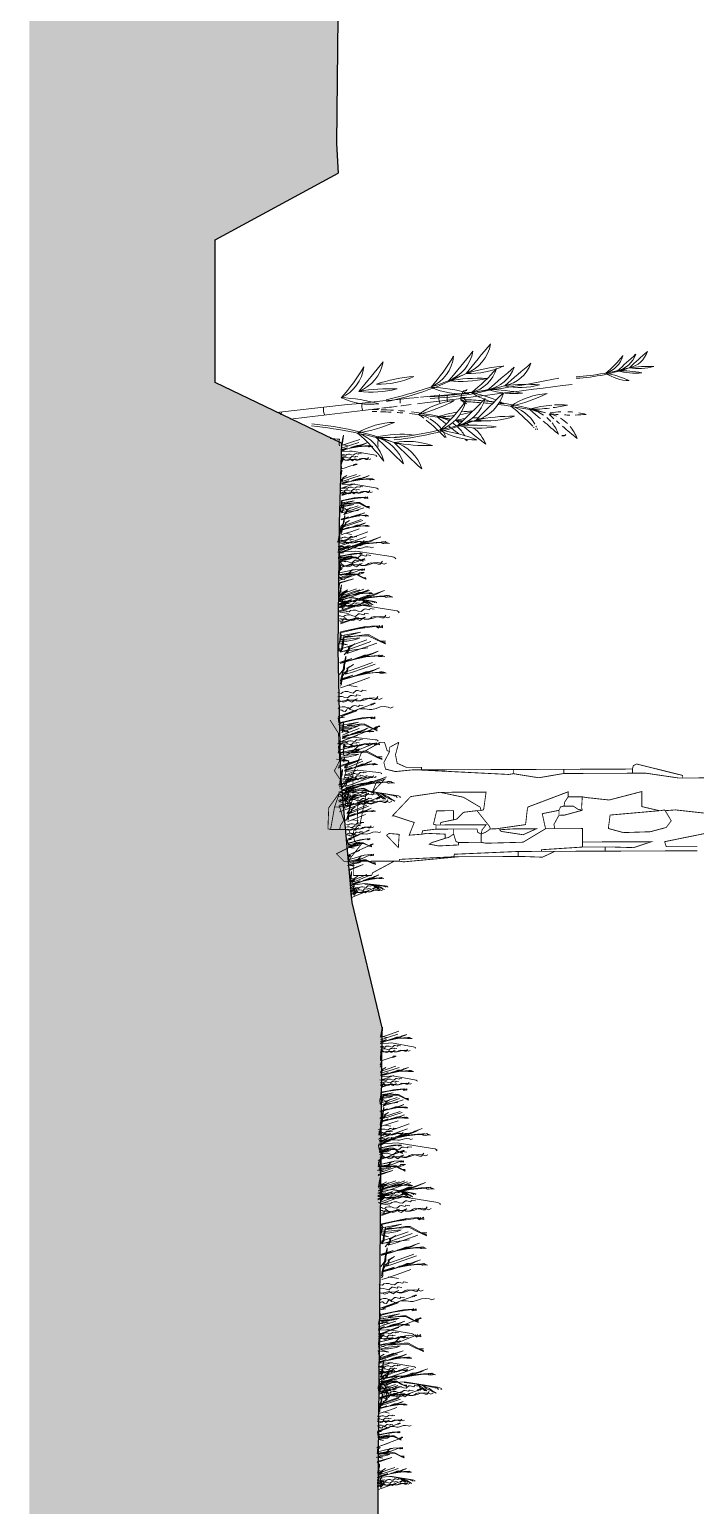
# Model space of a CAD drawing. Header units: inches. Extents: x -3368894 to 5148796, y 84 to 10864301.
# Drawn here: x 502146.52 to 502151.79, y 4346456.19 to 4346467.86 of the extents above; entities that cross this region are included whole.
import ezdxf

# ---------------------------------------------------------------- set-up
doc = ezdxf.new("R2010")
doc.units = ezdxf.units.IN
doc.header["$MEASUREMENT"] = 0
for name, color, linetype, lineweight in [('cm_campiture', 252, 'Continuous', 9), ('cm_linea di terra', 4, 'Continuous', 25), ('prato umido', 252, 'Continuous', 5)]:
    doc.layers.add(name, color=color, linetype=linetype, lineweight=lineweight)
doc.layers.add('cp_alberi_linea', color=103, linetype='Continuous')

# ---------------------------------------------------------------- blocks, each defined once
blk = doc.blocks.new('prato umido')
at = {"layer": 'prato umido'}
for p, q in [((-1.3854, -0.0481), (-1.3941, 0.0045)), ((-1.2963, -0.0326), (-1.3021, 0.0023)), ((-1.0201, -0.0495), (-1.0288, 0.0032)), ((-0.0797, 0.0039), (-0.0756, -0.0206)), ((-0.0595, 0.0041), (-0.0691, -0.0189)), ((-0.0686, -0.0373), (-0.0517, 0.0034)), ((-0.0533, -0.039), (-0.0604, 0.0034)), ((-0.0397, -0.0334), (-0.0246, 0.0031)), ((-0.025, -0.037), (-0.0316, 0.0032)), ((-0.823, -0.0069), (-0.8429, -0.149)), ((-0.6428, -0.0934), (-0.6515, -0.0408)), ((-0.1532, -0.0519), (-0.1613, -0.0027)), ((-0.1521, -0.0306), (-0.1405, -0.0025)), ((-0.1506, -0.0253), (-0.1274, -0.0011)), ((-0.1328, -0.0024), (-0.1327, -0.0164)), ((-0.1089, -0.0301), (-0.121, -0.0022)), ((-0.1141, -0.0335), (-0.0921, -0.026)), ((-0.0959, -0.0372), (-0.1018, -0.0019)), ((-0.0805, -0.0281), (-0.1002, -0.0158)), ((-0.0921, -0.026), (-0.0957, -0.0272)), ((-0.0926, -0.0279), (-0.0893, -0.0299)), ((-0.0795, -0.0139), (-0.0906, -0.0016)), ((-0.0704, -0.0705), (-0.0786, -0.0214)), ((-0.0575, -0.0316), (-0.0772, -0.0193)), ((-0.0772, -0.0193), (-0.0739, -0.0213)), ((-0.0739, -0.0213), (-0.0698, -0.0458)), ((-0.0533, -0.0384), (-0.073, -0.0262)), ((-0.073, -0.0262), (-0.0698, -0.0282)), ((-0.0698, -0.0282), (-0.0657, -0.0527)), ((-0.0452, -0.0446), (-0.0649, -0.0323)), ((-0.05, -0.0297), (-0.0536, -0.0309)), ((-0.052, -0.0008), (-0.0486, -0.0212)), ((-0.05, -0.0297), (-0.0467, -0.0317)), ((-0.0431, -0.0332), (-0.0211, -0.0258)), ((-0.0342, -0.0004), (-0.0403, -0.015)), ((-0.0211, -0.0258), (-0.0247, -0.027)), ((-0.0216, -0.0276), (-0.0184, -0.0296))]:
    blk.add_line(p, q, dxfattribs=at)
for points in [[(-1.4391, -0.1494), (-1.4136, -0.0792), (-1.3965, -0.0301), (-1.3856, 0.0064), (-1.4057, -0.0055), (-1.4263, -0.0062), (-1.443, -0.0108), (-1.4718, -0.0127), (-1.4718, -0.0127), (-1.4369, -0.004), (-1.4007, 0.0013), (-1.3977, 0.0036)], [(-1.3349, 0.0028), (-1.3518, -0.0309), (-1.363, -0.0708), (-1.3768, -0.1376), (-1.3829, -0.1956), (-1.3833, -0.218), (-1.3801, -0.2223), (-1.3792, -0.2259), (-1.379, -0.2313), (-1.3805, -0.243), (-1.3809, -0.2494), (-1.3794, -0.2601), (-1.3828, -0.251), (-1.3847, -0.2444), (-1.3885, -0.24), (-1.3865, -0.2366), (-1.3856, -0.2331), (-1.3873, -0.2312), (-1.3875, -0.2265), (-1.3855, -0.2231), (-1.3877, -0.2206), (-1.3858, -0.2195), (-1.385, -0.1925), (-1.3778, -0.1263), (-1.3742, -0.1177), (-1.39, -0.1644), (-1.3971, -0.1804), (-1.4083, -0.2037), (-1.4134, -0.2169), (-1.3999, -0.1784), (-1.3963, -0.1698), (-1.3863, -0.1387), (-1.3786, -0.1221), (-1.3748, -0.1106), (-1.3728, -0.0984), (-1.3675, -0.0752), (-1.3802, -0.1191), (-1.3866, -0.1339), (-1.3904, -0.1455), (-1.3886, -0.1291), (-1.3777, -0.101), (-1.3715, -0.0819), (-1.3623, -0.0602), (-1.3566, -0.0394), (-1.3487, -0.0122), (-1.3439, 0.0029)], [(-1.413, -0.1406), (-1.3895, -0.0723), (-1.3724, -0.0232), (-1.3645, 0.0032)], [(-1.3454, 0.0029), (-1.3523, -0.0131), (-1.3672, -0.0474), (-1.3537, -0.0083), (-1.3507, 0.003)], [(-1.3349, 0.0062), (-1.3389, -0.0637), (-1.3407, -0.0883), (-1.3114, -0.2697), (-1.3087, -0.283), (-1.3024, -0.2934), (-1.2992, -0.2889)], [(-1.3181, -0.1642), (-1.3209, -0.1445), (-1.3144, -0.1398), (-1.3191, -0.12), (-1.3186, -0.1128), (-1.3061, -0.0973), (-1.3081, -0.0827), (-1.3133, -0.069), (-1.3133, -0.0556), (-1.3114, -0.0434), (-1.3047, -0.0357), (-1.3069, -0.0242), (-1.3096, -0.0189), (-1.3079, 0.0036)], [(-1.2933, -0.1355), (-1.2961, -0.1158), (-1.2896, -0.1111), (-1.2943, -0.0912), (-1.2938, -0.0841), (-1.2813, -0.0685), (-1.2833, -0.054), (-1.2885, -0.0402), (-1.2885, -0.0269), (-1.2866, -0.0147), (-1.2798, -0.007), (-1.2816, 0.002)], [(-1.1948, 0.0008), (-1.1957, -0.0005), (-1.2258, 0.0021), (-1.2752, -0.0118), (-1.2927, -0.0048), (-1.2713, -0.0043), (-1.2394, -0.0015), (-1.2295, 0.0013)], [(-1.2878, -0.2243), (-1.2726, -0.2131), (-1.2728, -0.2028), (-1.2762, -0.1923), (-1.2783, -0.1787), (-1.2804, -0.1652), (-1.2763, -0.1522), (-1.2705, -0.1433), (-1.2664, -0.1293), (-1.2664, -0.1149), (-1.2709, -0.1073), (-1.2728, -0.1051), (-1.277, -0.1202), (-1.2663, -0.1005), (-1.2594, -0.0907), (-1.263, -0.0832), (-1.2666, -0.0758), (-1.2745, -0.0721), (-1.2698, -0.0632), (-1.2667, -0.0491), (-1.2633, -0.0318), (-1.2632, -0.0298), (-1.2653, -0.0173), (-1.2667, -0.0079), (-1.2669, 0.0018)], [(-1.2786, -0.2455), (-1.273, -0.2326), (-1.2782, -0.2199), (-1.2808, -0.1991), (-1.2793, -0.1787), (-1.2716, -0.1587), (-1.2659, -0.1365), (-1.2659, -0.1221), (-1.2696, -0.1023), (-1.2694, -0.0859), (-1.2693, -0.0715), (-1.2623, -0.0597), (-1.2593, -0.0465), (-1.2636, -0.0359), (-1.2659, -0.0244), (-1.2763, -0.0124), (-1.2634, -0.0051), (-1.2558, 0.0005), (-1.2559, 0.0017)], [(-1.2249, -0.105), (-1.2132, -0.0709), (-1.196, -0.0218), (-1.1893, 0.0008)], [(-1.1362, 0.0015), (-1.1493, -0.0022), (-1.1781, -0.004), (-1.1781, -0.004), (-1.1552, 0.0016)], [(-0.8268, -0.0005), (-0.8276, -0.0016), (-0.8577, 0.001), (-0.9071, -0.013), (-0.9246, -0.0059), (-0.9033, -0.0055), (-0.8713, -0.0026), (-0.862, 0)], [(-0.6229, -0.1392), (-0.6257, -0.1195), (-0.6192, -0.1148), (-0.6239, -0.0949), (-0.6234, -0.0878), (-0.6109, -0.0722), (-0.613, -0.0577), (-0.6181, -0.044), (-0.6182, -0.0306), (-0.6162, -0.0184), (-0.6095, -0.0107), (-0.6117, 0.0008), (-0.6144, 0.0061), (-0.6144, 0.0069)], [(-0.5981, -0.1104), (-0.6009, -0.0907), (-0.5944, -0.0861), (-0.5991, -0.0662), (-0.5986, -0.059), (-0.5861, -0.0435), (-0.5882, -0.0289), (-0.5933, -0.0152), (-0.5934, -0.0018), (-0.592, 0.0066)], [(-0.5926, -0.1993), (-0.5774, -0.188), (-0.5777, -0.1777), (-0.581, -0.1672), (-0.5831, -0.1537), (-0.5852, -0.1402), (-0.5812, -0.1271), (-0.5754, -0.1183), (-0.5712, -0.1042), (-0.5712, -0.0898), (-0.5758, -0.0823), (-0.5777, -0.0801), (-0.5819, -0.0952), (-0.5712, -0.0754), (-0.5643, -0.0657), (-0.5678, -0.0582), (-0.5714, -0.0507), (-0.5794, -0.0471), (-0.5746, -0.0382), (-0.5715, -0.024), (-0.5682, -0.0068), (-0.568, -0.0047), (-0.5699, 0.0063)], [(-0.5834, -0.2205), (-0.5778, -0.2075), (-0.5831, -0.1948), (-0.5856, -0.1741), (-0.5841, -0.1536), (-0.5765, -0.1336), (-0.5707, -0.1114), (-0.5707, -0.097), (-0.5744, -0.0772), (-0.5742, -0.0608), (-0.5742, -0.0464), (-0.5671, -0.0346), (-0.5641, -0.0215), (-0.5685, -0.0109), (-0.5707, 0.0006), (-0.5757, 0.0063)], [(-0.4205, -0.0041), (-0.4129, -0.0479), (-0.4217, -0.0202), (-0.4276, -0.0007), (-0.4273, -0.0469), (-0.4334, -0.0807), (-0.4399, -0.0964), (-0.4335, -0.0338), (-0.436, 0.0001), (-0.4459, -0.0797), (-0.4477, -0.1283), (-0.432, -0.1601), (-0.4242, -0.1769), (-0.4166, -0.1955), (-0.423, -0.1842), (-0.4202, -0.1952), (-0.4261, -0.1786), (-0.4273, -0.1947), (-0.4277, -0.1748), (-0.4515, -0.1316), (-0.452, -0.1135), (-0.4447, -0.0636), (-0.4448, -0.0402), (-0.4617, -0.0984), (-0.4467, -0.0166), (-0.4455, -0.0004), (-0.4519, 0.0011), (-0.457, -0.0104), (-0.4622, -0.0317), (-0.4701, -0.0653), (-0.481, -0.115), (-0.4798, -0.0989), (-0.4691, -0.051), (-0.4844, -0.1616), (-0.4788, -0.1837), (-0.4878, -0.183), (-0.4798, -0.1728), (-0.4887, -0.1703), (-0.4797, -0.171), (-0.4842, -0.1581), (-0.4776, -0.1676), (-0.4863, -0.1633), (-0.483, -0.1185), (-0.4583, 0.0015), (-0.4832, 0.0049), (-0.4872, -0.028), (-0.4838, -0.0066), (-0.4939, -0.0203), (-0.5189, -0.0906), (-0.4902, 0.0053), (-0.5583, -0.1851), (-0.5565, -0.1837), (-0.5548, -0.1768), (-0.5517, -0.1734), (-0.553, -0.1696), (-0.549, -0.165), (-0.5511, -0.1622), (-0.5531, -0.1651), (-0.5551, -0.1698), (-0.556, -0.1759), (-0.5582, -0.179), (-0.5584, -0.1819), (-0.5582, -0.1835)], [(-0.5451, -0.1242), (-0.5479, -0.1044), (-0.5414, -0.0998), (-0.5461, -0.0799), (-0.5456, -0.0727), (-0.5331, -0.0572), (-0.5351, -0.0427), (-0.5403, -0.0289), (-0.5403, -0.0156), (-0.5384, -0.0034), (-0.5317, 0.0044), (-0.532, 0.0057)], [(-0.272, 0.0139), (-0.2644, -0.0424), (-0.275, -0.0089), (-0.282, 0.0004), (-0.2818, -0.0412), (-0.2892, -0.0821), (-0.2971, -0.1011), (-0.2893, -0.0253), (-0.3038, 0.0054), (-0.3044, -0.0809), (-0.3065, -0.1397), (-0.2875, -0.1782), (-0.2781, -0.1985), (-0.2688, -0.221), (-0.2766, -0.2073), (-0.2732, -0.2207), (-0.2804, -0.2005), (-0.2819, -0.22), (-0.2823, -0.196), (-0.3112, -0.1437), (-0.3117, -0.1219), (-0.3029, -0.0614), (-0.303, -0.033), (-0.3235, -0.1035), (-0.3053, -0.0045), (-0.3038, 0.0054), (-0.3038, 0.0054), (-0.3178, 0.003), (-0.3241, -0.0228), (-0.3336, -0.0635), (-0.3468, -0.1236), (-0.3454, -0.1041), (-0.3029, -0.0614), (-0.3509, -0.1801), (-0.3442, -0.2067), (-0.355, -0.2059), (-0.3454, -0.1936), (-0.3561, -0.1906), (-0.3452, -0.1914), (-0.3506, -0.1757), (-0.3427, -0.1872), (-0.3533, -0.1821), (-0.3493, -0.1278), (-0.3178, 0.003), (-0.3368, 0.0037), (-0.3543, -0.0184), (-0.3502, 0.0075), (-0.3624, -0.009), (-0.3926, -0.0941), (-0.3575, 0.0045), (-0.4403, -0.2084), (-0.4382, -0.2067), (-0.4361, -0.1984), (-0.4323, -0.1942), (-0.434, -0.1897), (-0.4291, -0.1841), (-0.4298, -0.1796), (-0.4341, -0.1842), (-0.4365, -0.19), (-0.4375, -0.1973), (-0.4403, -0.2011), (-0.4405, -0.2045), (-0.4402, -0.2065)], [(-0.2249, 0.0055), (-0.2311, -0.003), (-0.2715, -0.1164), (-0.2353, 0.0056)], [(-0.1872, -0.1434), (-0.1635, -0.0779), (-0.1475, -0.0321), (-0.1373, 0.0019), (-0.1561, -0.0092), (-0.1753, -0.0098), (-0.1909, -0.0141), (-0.2178, -0.0159), (-0.2178, -0.0159), (-0.1852, -0.0078), (-0.1514, -0.0028), (-0.1513, -0.0026)], [(-0.1018, 0.0038), (-0.1222, -0.0689), (-0.1327, -0.1062), (-0.1456, -0.1685), (-0.1512, -0.2226), (-0.1516, -0.2435), (-0.1486, -0.2476), (-0.1478, -0.251), (-0.1476, -0.256), (-0.149, -0.2669), (-0.1494, -0.2729), (-0.1479, -0.2829), (-0.1512, -0.2744), (-0.1529, -0.2682), (-0.1565, -0.2641), (-0.1546, -0.2609), (-0.1538, -0.2577), (-0.1553, -0.2559), (-0.1555, -0.2515), (-0.1536, -0.2483), (-0.1557, -0.246), (-0.154, -0.245), (-0.1532, -0.2197), (-0.1464, -0.158), (-0.1431, -0.15), (-0.1579, -0.1935), (-0.1645, -0.2085), (-0.1749, -0.2303), (-0.1797, -0.2426), (-0.1671, -0.2066), (-0.1638, -0.1986), (-0.1545, -0.1695), (-0.1473, -0.1541), (-0.1437, -0.1434), (-0.1418, -0.1319), (-0.1369, -0.1103), (-0.1487, -0.1512), (-0.1547, -0.1651), (-0.1582, -0.1759), (-0.1565, -0.1606), (-0.1463, -0.1343), (-0.1406, -0.1166), (-0.132, -0.0963), (-0.1267, -0.0769), (-0.1193, -0.0515), (-0.1108, -0.018), (-0.1227, -0.0524), (-0.1366, -0.0844), (-0.124, -0.0479), (-0.1202, -0.0338), (-0.1124, -0.0102)], [(0, 0), (-0.0782, -0.2184), (-0.0758, -0.2165), (-0.0735, -0.2074), (-0.0693, -0.2028), (-0.0711, -0.1977), (-0.0658, -0.1916), (-0.0686, -0.1879), (-0.0712, -0.1917), (-0.0739, -0.1981), (-0.075, -0.2062), (-0.0781, -0.2103), (-0.0784, -0.2141), (-0.078, -0.2163)], [(-1.1452, -0.1276), (-1.1198, -0.0574), (-1.1026, -0.0083), (-1.1003, -0.0005)], [(-1.0625, -0.001), (-1.0756, -0.0478), (-1.0868, -0.0877), (-1.1006, -0.1545), (-1.1066, -0.2125), (-1.1071, -0.2349), (-1.1039, -0.2392), (-1.103, -0.2428), (-1.1028, -0.2482), (-1.1042, -0.2598), (-1.1047, -0.2663), (-1.1031, -0.277), (-1.1066, -0.2679), (-1.1084, -0.2613), (-1.1123, -0.2569), (-1.1102, -0.2535), (-1.1094, -0.25), (-1.111, -0.2481), (-1.1113, -0.2434), (-1.1092, -0.24), (-1.1114, -0.2375), (-1.1096, -0.2364), (-1.1087, -0.2094), (-1.1015, -0.1432), (-1.0979, -0.1346), (-1.1138, -0.1813), (-1.1208, -0.1973), (-1.132, -0.2206), (-1.1371, -0.2338), (-1.1236, -0.1953), (-1.1201, -0.1867), (-1.1101, -0.1556), (-1.1024, -0.139), (-1.0986, -0.1275), (-1.0965, -0.1153), (-1.0912, -0.0921), (-1.1039, -0.136), (-1.1103, -0.1508), (-1.1141, -0.1624), (-1.1123, -0.146), (-1.1014, -0.1179), (-1.0953, -0.0988), (-1.086, -0.0771), (-1.0803, -0.0563), (-1.0724, -0.0291), (-1.0653, -0.001)], [(-1.1368, -0.1575), (-1.1133, -0.0892), (-1.0962, -0.0401), (-1.0853, -0.0036), (-1.0923, -0.0109), (-1.1177, -0.0186), (-1.1348, -0.0446), (-1.1348, -0.0446), (-1.1156, -0.0116), (-1.11, -0.0128), (-1.1004, -0.0086), (-1.0905, -0.0006)], [(-1.066, -0.0009), (-1.0761, -0.03), (-1.091, -0.0643), (-1.0775, -0.0252), (-1.0734, -0.0102), (-1.0703, -0.0009)], [(-1.0674, -0.1126), (-1.042, -0.0424), (-1.0277, -0.0015)], [(-1.0587, -0.0107), (-1.0627, -0.0806), (-1.0645, -0.1052), (-1.0352, -0.2866), (-1.0324, -0.2999), (-1.0261, -0.3103), (-1.023, -0.3058)], [(-1.0419, -0.1811), (-1.0446, -0.1614), (-1.0381, -0.1567), (-1.0428, -0.1369), (-1.0423, -0.1297), (-1.0299, -0.1142), (-1.0319, -0.0996), (-1.037, -0.0859), (-1.0371, -0.0725), (-1.0351, -0.0603), (-1.0284, -0.0526), (-1.0306, -0.0411), (-1.0333, -0.0358), (-1.0317, -0.0133)], [(-1.0171, -0.1524), (-1.0198, -0.1327), (-1.0133, -0.128), (-1.018, -0.1081), (-1.0175, -0.101), (-1.005, -0.0854), (-1.0071, -0.0709), (-1.0122, -0.0571), (-1.0123, -0.0438), (-1.0103, -0.0316), (-1.0036, -0.0239), (-1.0058, -0.0124), (-1.0085, -0.007), (-1.0081, -0.0017)], [(-1.0115, -0.2412), (-0.9963, -0.23), (-0.9966, -0.2197), (-0.9999, -0.2092), (-1.002, -0.1956), (-1.0041, -0.1821), (-1.0001, -0.1691), (-0.9943, -0.1602), (-0.9901, -0.1461), (-0.9901, -0.1318), (-0.9947, -0.1242), (-0.9966, -0.122), (-1.0008, -0.1371), (-0.9901, -0.1174), (-0.9832, -0.1076), (-0.9868, -0.1001), (-0.9903, -0.0927), (-0.9983, -0.089), (-0.9935, -0.0801), (-0.9904, -0.0659), (-0.9871, -0.0487), (-0.9869, -0.0467), (-0.9891, -0.0342), (-0.9905, -0.0248), (-0.9907, -0.0135), (-0.9925, -0.0113), (-0.993, -0.0031)], [(-1.0023, -0.2624), (-0.9967, -0.2495), (-1.002, -0.2368), (-1.0045, -0.216), (-1.003, -0.1956), (-0.9954, -0.1756), (-0.9896, -0.1534), (-0.9896, -0.139), (-0.9933, -0.1192), (-0.9931, -0.1028), (-0.9931, -0.0884), (-0.986, -0.0765), (-0.983, -0.0634), (-0.9874, -0.0528), (-0.9896, -0.0413), (-1, -0.0293), (-0.9872, -0.022), (-0.9796, -0.0164), (-0.9808, -0.005), (-0.9837, -0.0021)], [(-0.9668, -0.0074), (-0.9997, -0.0998), (-0.972, -0.0074)], [(-0.9209, -0.0078), (-0.9241, -0.0212), (-0.9347, -0.0661), (-0.9492, -0.1323), (-0.9476, -0.1108), (-0.9332, -0.047), (-0.9537, -0.1945), (-0.9463, -0.2239), (-0.9582, -0.223), (-0.9476, -0.2094), (-0.9594, -0.2061), (-0.9474, -0.207), (-0.9534, -0.1897), (-0.9447, -0.2024), (-0.9563, -0.1967), (-0.9519, -0.1369), (-0.9252, -0.0078)], [(-0.8928, -0.0081), (-0.9024, -0.0853), (-0.9048, -0.15), (-0.8838, -0.1925), (-0.8735, -0.2149), (-0.8633, -0.2396), (-0.8718, -0.2246), (-0.868, -0.2393), (-0.876, -0.2171), (-0.8776, -0.2386), (-0.8781, -0.2121), (-0.9099, -0.1545), (-0.9105, -0.1304), (-0.9008, -0.0638), (-0.9009, -0.0325), (-0.9235, -0.1102), (-0.9047, -0.008)], [(-0.8749, -0.1639), (-0.8494, -0.0938), (-0.8323, -0.0447), (-0.8214, -0.0082), (-0.8415, -0.0201), (-0.8621, -0.0208), (-0.8788, -0.0254), (-0.9076, -0.0272), (-0.9076, -0.0272), (-0.8727, -0.0186), (-0.8365, -0.0132), (-0.8249, -0.0043)], [(-0.8778, -0.0082), (-0.8775, -0.0415), (-0.8857, -0.0865), (-0.8944, -0.1075), (-0.8859, -0.024), (-0.887, -0.0081)], [(-0.8836, -0.1439), (-0.8601, -0.0756), (-0.843, -0.0265), (-0.8363, -0.0041)], [(-0.8644, -0.0083), (-0.8584, -0.0429), (-0.8693, -0.0083)], [(-0.8664, -0.1938), (-0.8429, -0.1255), (-0.8258, -0.0764), (-0.8149, -0.0399), (-0.8219, -0.0472), (-0.8473, -0.0549), (-0.8645, -0.0809), (-0.8645, -0.0809), (-0.8452, -0.0479), (-0.8397, -0.0491), (-0.83, -0.045), (-0.8065, -0.0258)], [(-0.7628, -0.0051), (-0.776, -0.0521), (-0.785, -0.0841), (-0.796, -0.1375), (-0.8008, -0.1839), (-0.8012, -0.2018), (-0.7986, -0.2053), (-0.7979, -0.2082), (-0.7977, -0.2124), (-0.7989, -0.2218), (-0.7993, -0.227), (-0.798, -0.2356), (-0.8008, -0.2283), (-0.8023, -0.223), (-0.8053, -0.2194), (-0.8037, -0.2167), (-0.803, -0.2139), (-0.8043, -0.2124), (-0.8045, -0.2086), (-0.8029, -0.2059), (-0.8047, -0.2039), (-0.8032, -0.2031), (-0.8025, -0.1814), (-0.7967, -0.1285), (-0.7939, -0.1216), (-0.8065, -0.1589), (-0.8122, -0.1717), (-0.8211, -0.1904), (-0.8252, -0.201), (-0.8144, -0.1702), (-0.8116, -0.1633), (-0.8036, -0.1384), (-0.7974, -0.1251), (-0.7944, -0.1159), (-0.7927, -0.1061), (-0.7885, -0.0876), (-0.7987, -0.1227), (-0.8038, -0.1346), (-0.8068, -0.1438), (-0.8054, -0.1307), (-0.7967, -0.1082), (-0.7918, -0.093), (-0.7843, -0.0756), (-0.7798, -0.0589), (-0.7735, -0.0372), (-0.7662, -0.0085), (-0.7764, -0.038), (-0.7883, -0.0654), (-0.7775, -0.0341), (-0.7743, -0.0221), (-0.7676, -0.0018)], [(-0.7679, -0.1716), (-0.7425, -0.1014), (-0.7254, -0.0523), (-0.7145, -0.0159), (-0.7346, -0.0278), (-0.7551, -0.0284), (-0.7719, -0.033), (-0.8007, -0.0349), (-0.8007, -0.0349), (-0.7658, -0.0263), (-0.7296, -0.0209), (-0.7057, -0.0024)], [(-0.7593, -0.1864), (-0.7359, -0.1181), (-0.7187, -0.069), (-0.7078, -0.0325), (-0.7148, -0.0398), (-0.7403, -0.0475), (-0.7574, -0.0735), (-0.7574, -0.0735), (-0.7381, -0.0405), (-0.7326, -0.0417), (-0.723, -0.0375), (-0.6994, -0.0184)], [(-0.6759, -0.0063), (-0.6905, -0.0583), (-0.6994, -0.0902), (-0.7105, -0.1437), (-0.7153, -0.19), (-0.7157, -0.2079), (-0.7131, -0.2114), (-0.7124, -0.2143), (-0.7122, -0.2186), (-0.7134, -0.2279), (-0.7137, -0.2331), (-0.7125, -0.2417), (-0.7153, -0.2344), (-0.7167, -0.2291), (-0.7198, -0.2256), (-0.7182, -0.2229), (-0.7175, -0.2201), (-0.7188, -0.2186), (-0.719, -0.2148), (-0.7174, -0.2121), (-0.7191, -0.21), (-0.7176, -0.2092), (-0.717, -0.1875), (-0.7112, -0.1346), (-0.7083, -0.1278), (-0.721, -0.1651), (-0.7267, -0.1779), (-0.7356, -0.1966), (-0.7397, -0.2071), (-0.7289, -0.1763), (-0.726, -0.1694), (-0.7181, -0.1445), (-0.7119, -0.1313), (-0.7089, -0.1221), (-0.7072, -0.1123), (-0.703, -0.0937), (-0.7131, -0.1288), (-0.7183, -0.1407), (-0.7213, -0.1499), (-0.7199, -0.1368), (-0.7111, -0.1143), (-0.7062, -0.0991), (-0.6988, -0.0817), (-0.6943, -0.0651), (-0.688, -0.0434), (-0.6806, -0.0146), (-0.6908, -0.0441), (-0.7028, -0.0715), (-0.692, -0.0402), (-0.6887, -0.0282), (-0.682, -0.0079)], [(-0.6467, -0.0067), (-0.6568, -0.0127), (-0.6773, -0.0134), (-0.6941, -0.018), (-0.7229, -0.0199), (-0.7229, -0.0199), (-0.688, -0.0112), (-0.6568, -0.0066)], [(-0.6901, -0.1566), (-0.6647, -0.0864), (-0.6476, -0.0373), (-0.6385, -0.0069)], [(-0.5387, -0.2774), (-0.5331, -0.2645), (-0.5383, -0.2518), (-0.5409, -0.231), (-0.5394, -0.2106), (-0.5317, -0.1906), (-0.526, -0.1684), (-0.5259, -0.154), (-0.5296, -0.1342), (-0.5294, -0.1178), (-0.5294, -0.1034), (-0.5224, -0.0916), (-0.5193, -0.0784), (-0.5237, -0.0678), (-0.5259, -0.0563), (-0.5364, -0.0443), (-0.5235, -0.037), (-0.5159, -0.0314), (-0.5171, -0.02), (-0.5238, -0.0133), (-0.5245, -0.0081), (-0.5208, -0.0002)], [(-0.1793, -0.1713), (-0.1574, -0.1076), (-0.1414, -0.0617), (-0.1313, -0.0277), (-0.1378, -0.0345), (-0.1615, -0.0417), (-0.1775, -0.066), (-0.1775, -0.066), (-0.1596, -0.0351), (-0.1544, -0.0363), (-0.1454, -0.0324), (-0.1234, -0.0145)], [(-0.1065, -0.0343), (-0.1102, -0.0996), (-0.1119, -0.1226), (-0.0845, -0.2918), (-0.0819, -0.3043), (-0.0761, -0.3139), (-0.0731, -0.3098)], [(-0.0908, -0.1934), (-0.0934, -0.175), (-0.0873, -0.1706), (-0.0917, -0.1521), (-0.0912, -0.1454), (-0.0796, -0.1309), (-0.0814, -0.1173), (-0.0863, -0.1045), (-0.0863, -0.092), (-0.0845, -0.0807), (-0.0782, -0.0734), (-0.0803, -0.0627), (-0.0828, -0.0578), (-0.0813, -0.0368)], [(-0.0676, -0.1666), (-0.0702, -0.1482), (-0.0641, -0.1438), (-0.0685, -0.1253), (-0.068, -0.1186), (-0.0564, -0.1041), (-0.0583, -0.0905), (-0.0631, -0.0777), (-0.0631, -0.0652), (-0.0613, -0.0538), (-0.0551, -0.0466), (-0.0571, -0.0359), (-0.0597, -0.0309), (-0.0581, -0.0099)], [(-0.0625, -0.2495), (-0.0483, -0.239), (-0.0485, -0.2294), (-0.0516, -0.2196), (-0.0536, -0.2069), (-0.0555, -0.1943), (-0.0518, -0.1821), (-0.0463, -0.1739), (-0.0425, -0.1607), (-0.0425, -0.1473), (-0.0467, -0.1403), (-0.0485, -0.1382), (-0.0524, -0.1523), (-0.0424, -0.1339), (-0.036, -0.1248), (-0.0393, -0.1178), (-0.0427, -0.1108), (-0.0501, -0.1074), (-0.0456, -0.0991), (-0.0427, -0.0859), (-0.0396, -0.0698), (-0.0395, -0.0679), (-0.0415, -0.0562), (-0.0428, -0.0475), (-0.043, -0.0369), (-0.0447, -0.0349), (-0.0451, -0.0272)], [(-0.0539, -0.2693), (-0.0486, -0.2572), (-0.0535, -0.2453), (-0.0559, -0.226), (-0.0545, -0.2069), (-0.0474, -0.1882), (-0.042, -0.1675), (-0.042, -0.1541), (-0.0454, -0.1356), (-0.0453, -0.1202), (-0.0452, -0.1068), (-0.0387, -0.0958), (-0.0358, -0.0835), (-0.0399, -0.0736), (-0.042, -0.0629), (-0.0517, -0.0517), (-0.0397, -0.0449), (-0.0326, -0.0396), (-0.0337, -0.029), (-0.04, -0.0228), (-0.0406, -0.0179), (-0.0372, -0.0105)], [(-0.0742, -0.2993), (-0.0752, -0.2953), (-0.0798, -0.2919), (-0.0813, -0.2892), (-0.0806, -0.2848), (-0.0819, -0.279), (-0.0839, -0.2758), (-0.0918, -0.2345), (-0.0964, -0.2083), (-0.0887, -0.229), (-0.0813, -0.241), (-0.0772, -0.2505), (-0.0668, -0.2648), (-0.0547, -0.2846), (-0.0613, -0.2678), (-0.0676, -0.2573), (-0.0717, -0.2474), (-0.0769, -0.2351), (-0.0823, -0.2312), (-0.0875, -0.2238), (-0.0963, -0.2065), (-0.0975, -0.1933), (-0.0764, -0.2229), (-0.0653, -0.2377), (-0.0674, -0.2258), (-0.0779, -0.2127), (-0.0803, -0.2042), (-0.0861, -0.1994), (-0.0913, -0.1977), (-0.0973, -0.1911), (-0.0996, -0.1866), (-0.1089, -0.1214)]]:
    blk.add_lwpolyline(points, dxfattribs=at)
at = {"layer": 'prato umido', "ltscale": 0.8}
blk.add_lwpolyline([(-1.229, -0.1294), (-1.225, -0.1181), (-1.2192, -0.1011), (-1.2288, -0.1055), (-1.2296, -0.1144), (-1.2298, -0.1308)], dxfattribs=at)
blk = doc.blocks.new('A$C03A07DC0')
at = {"layer": 'cp_alberi_linea', "const_width": 0.00661}
for points in [[(6.923, 2.921), (6.923, 2.881), (6.923, 2.676), (6.883, 2.663), (6.771, 3.225), (6.771, 3.827), (6.79, 3.999), (6.784, 4.052), (6.678, 4.072), (6.599, 3.86), (6.671, 3.622), (6.652, 3.357), (6.632, 3.351)], [(6.638, 2.669), (6.632, 2.749), (6.658, 2.974), (6.691, 3.139), (6.632, 3.245)], [(6.38, 3.066), (6.38, 2.848), (6.38, 2.808)], [(6.956, 2.921), (6.956, 2.233), (6.956, 2.193)], [(6.308, 2.411), (6.281, 2.418), (6.268, 2.444), (6.36, 2.808), (6.38, 2.808)], [(6.341, 2.411), (6.341, 2.444), (6.341, 2.517), (6.38, 2.775), (6.38, 2.808)], [(6.638, 2.669), (6.718, 2.716), (6.771, 2.676), (6.804, 2.55), (6.81, 2.338), (6.777, 2.219), (6.671, 2.233), (6.638, 2.623)], [(6.526, 2.014), (6.532, 2.047), (6.552, 2.226), (6.486, 2.484), (6.605, 2.484), (6.638, 2.623)], [(6.638, 2.623), (6.638, 2.63), (6.632, 2.663), (6.638, 2.669)], [(6.883, 2.014), (6.883, 2.047), (6.883, 2.557), (6.929, 2.418), (6.923, 2.233), (6.923, 2.193)], [(6.308, 2.411), (6.308, 1.902), (6.308, 1.869)], [(6.308, 2.411), (6.341, 2.411)], [(6.341, 2.411), (6.341, 1.902), (6.341, 1.869)], [(6.923, 2.193), (6.923, 2.047), (6.923, 2.014)], [(6.923, 2.193), (6.956, 2.193)], [(6.956, 2.193), (6.956, 1.829), (6.956, 1.796)], [(6.526, 2.014), (6.612, 2.008), (6.632, 2.014)], [(6.526, 2.014), (6.526, 1.942), (6.526, 1.902)], [(6.599, 1.869), (6.599, 1.902), (6.599, 1.942), (6.625, 1.981), (6.632, 2.014)], [(6.632, 2.014), (6.671, 1.869), (6.671, 1.829)], [(6.777, 1.796), (6.777, 1.829), (6.777, 2.014), (6.85, 2.014), (6.883, 2.014)], [(6.883, 2.014), (6.923, 2.014)], [(6.923, 2.014), (6.943, 1.69), (6.956, 1.69)], [(6.308, 1.869), (6.341, 1.869)], [(6.308, 1.869), (6.308, 1.505), (6.308, 1.472)], [(6.341, 1.869), (6.374, 1.67), (6.347, 1.505), (6.341, 1.472)], [(6.526, 1.902), (6.486, 1.902), (6.605, 1.584), (6.632, 1.578), (6.744, 1.565), (6.777, 1.326), (6.777, 1.287)], [(6.526, 1.902), (6.566, 1.875), (6.599, 1.869)], [(6.599, 1.869), (6.605, 1.842), (6.632, 1.829)], [(6.632, 1.829), (6.671, 1.829)], [(6.632, 1.829), (6.658, 1.697), (6.751, 1.717), (6.777, 1.723)], [(6.671, 1.829), (6.744, 1.789), (6.777, 1.796)], [(6.777, 1.796), (6.777, 1.756), (6.777, 1.723)], [(6.956, 1.796), (7.002, 1.697), (6.996, 1.545), (6.996, 1.505)], [(6.956, 1.796), (6.956, 1.723), (6.956, 1.69)], [(6.777, 1.723), (6.883, 1.545), (6.89, 1.254), (6.883, 1.214)], [(6.777, 1.472), (6.777, 1.651), (6.824, 1.545), (6.797, 1.373), (6.784, 1.359), (6.777, 1.472)], [(6.956, 1.69), (6.956, 1.545), (6.956, 1.505)], [(6.308, 1.472), (6.308, 0.784), (6.308, 0.744)], [(6.308, 0.711), (6.347, 1.432), (6.341, 1.472)], [(6.308, 1.472), (6.341, 1.472)], [(6.956, 1.505), (6.976, 1.002), (6.996, 0.996)], [(6.956, 1.505), (6.996, 1.505)], [(6.996, 1.505), (6.996, 1.068), (6.996, 1.035)], [(6.632, 1.181), (6.757, 1.28), (6.777, 1.287)], [(6.777, 1.287), (6.804, 1.247), (6.817, 1.214)], [(6.486, 0.89), (6.486, 0.929), (6.486, 1.254), (6.625, 1.234), (6.632, 1.214)], [(6.486, 0.89), (6.526, 1.075), (6.605, 1.207), (6.632, 1.214)], [(6.632, 1.214), (6.632, 1.181)], [(6.632, 1.181), (6.645, 1.075), (6.698, 1.022), (6.704, 0.996)], [(6.744, 0.89), (6.744, 0.929), (6.744, 1.254), (6.784, 1.221), (6.817, 1.214)], [(6.777, 0.996), (6.777, 1.035), (6.777, 1.181), (6.804, 1.187), (6.817, 1.214)], [(6.817, 1.214), (6.85, 1.214), (6.883, 1.214)], [(6.883, 1.214), (6.883, 1.068), (6.883, 1.035)], [(6.744, 0.857), (6.738, 0.837), (6.632, 0.863), (6.632, 0.996), (6.671, 0.996), (6.704, 0.996)], [(6.704, 0.996), (6.724, 0.896), (6.744, 0.89)], [(6.777, 0.996), (6.777, 0.89), (6.777, 0.857)], [(6.777, 0.996), (6.817, 0.996)], [(6.817, 0.996), (6.876, 1.015), (6.883, 1.035)], [(6.817, 0.996), (6.843, 0.956), (6.85, 0.929)], [(6.85, 0.929), (6.883, 0.824), (6.896, 0.804), (6.91, 0.877), (6.903, 1.035), (6.883, 1.035)], [(6.996, 1.035), (7.035, 0.599), (7.029, 0.566)], [(6.996, 1.035), (6.996, 0.996)], [(6.996, 0.996), (7.015, 0.566), (7.029, 0.566)], [(6.486, 0.89), (6.519, 0.658), (6.671, 0.513), (6.671, 0.526), (6.724, 0.685), (6.824, 0.645), (6.817, 0.744)], [(6.744, 0.89), (6.744, 0.857)], [(6.744, 0.857), (6.777, 0.857)], [(6.777, 0.857), (6.79, 0.751), (6.817, 0.744)], [(6.817, 0.744), (6.81, 0.784), (6.817, 0.929), (6.85, 0.929)], [(6.089, 0.566), (6.188, 0.539), (6.255, 0.552), (6.288, 0.625), (6.288, 0.744), (6.308, 0.744)], [(6.162, 0.493), (6.248, 0.447), (6.301, 0.46), (6.321, 0.539), (6.308, 0.672), (6.308, 0.711)], [(6.308, 0.744), (6.308, 0.711)], [(6.089, 0.566), (6.129, 0.493), (6.162, 0.493)], [(6.162, 0.493), (6.155, 0.473), (6.089, 0.453), (6.089, 0.42)], [(6.817, 0.566), (6.923, 0.559), (6.824, 0.466), (6.81, 0.486), (6.817, 0.566)], [(7.029, 0.566), (7.029, 0.526)], [(7.029, 0.526), (7.029, 0.242), (7.029, 0.202)], [(7.029, 0.526), (7.121, 0.354), (7.141, 0.347)], [(6.089, 0.42), (6.175, 0.268), (6.341, 0.202), (6.38, 0.202)], [(6.38, 0.453), (6.486, 0.354), (6.407, 0.387), (6.38, 0.453)], [(7.141, 0.347), (7.141, 0.308)], [(6.744, 0.242), (6.744, 0.255), (6.486, 0.308), (6.486, 0.242), (6.486, 0.202)], [(6.744, 0.242), (6.704, 0.235), (6.526, 0.242), (6.526, 0.202)], [(6.744, 0.242), (6.784, 0.208), (6.817, 0.202)], [(6.817, 0.202), (6.876, 0.215), (6.883, 0.242)], [(6.883, 0.242), (6.883, 0.275), (7.009, 0.175), (7.029, 0.169)], [(6.883, 0.242), (6.969, 0.07), (7.029, 0.129), (7.029, 0.169)], [(7.141, 0.308), (7.141, 0.242), (7.141, 0.202)], [(6.235, 0.096), (6.235, 0.129), (6.235, 0.169), (6.36, 0.136), (6.38, 0.129)], [(6.235, 0.096), (6.314, 0.056), (6.374, 0.096), (6.38, 0.129)], [(6.38, 0.202), (6.453, 0.202), (6.486, 0.202)], [(6.38, 0.202), (6.38, 0.169), (6.38, 0.129)], [(6.486, 0.202), (6.486, 0.129), (6.486, 0.096)], [(6.486, 0.202), (6.526, 0.202)], [(6.526, 0.202), (6.704, 0.149), (6.704, 0.129)], [(6.704, 0.129), (6.685, 0.122), (6.599, 0.096), (6.599, 0.056)], [(6.704, 0.129), (6.744, 0.103), (6.777, 0.096)], [(6.777, 0.096), (6.777, 0.129), (6.777, 0.169), (6.804, 0.175), (6.817, 0.202)], [(7.029, 0.202), (7.029, 0.169)], [(7.029, 0.202), (7.101, 0.202), (7.141, 0.202)], [(5.911, 0.023), (6.016, 0.089), (6.195, 0.096), (6.235, 0.096)], [(6.486, 0.096), (6.605, 0.01), (6.771, 0.003), (6.777, 0.023)], [(6.486, 0.096), (6.579, 0.063), (6.599, 0.056)], [(6.599, 0.056), (6.744, 0.03), (6.777, 0.023)], [(6.777, 0.096), (6.777, 0.056), (6.777, 0.023)]]:
    blk.add_lwpolyline(points, dxfattribs=at)
blk = doc.blocks.new('A$C73537AD1')
for centre, radius, start, end in [((0.3691, 0.3435), 0.2987, 160.7325, 187.965), ((-0.5118, 0.4306), 0.5991, 347.6079, 1.0896), ((-1.954, 2.4192), 2.9312, 313.7586, 316.5079), ((0.2112, 0.264), 0.1431, 105.7005, 164.5659), ((0.4243, 0.3193), 0.3807, 171.4791, 192.7696), ((-0.5441, 0.2834), 0.5991, 355.3835, 8.8652), ((6.2684, -5.8522), 8.6998, 134.67011, 135.59635), ((0.191, 0.1971), 0.1431, 105.7005, 164.5659), ((1.1244, -0.1144), 1.1302, 157.7487, 174.1567), ((0.2565, 0.3005), 0.2564, 179.1463, 210.984), ((-0.5561, 0.0818), 0.5991, 8.3244, 21.806), ((1.6629, -0.2031), 1.668, 161.9451, 173.0045), ((0.5584, -0.3073), 0.7061, 126.2024, 137.6332), ((0.1723, 0.1227), 0.1431, 102.4851, 161.3505)]:
    blk.add_arc(centre, radius, start, end)

msp = doc.modelspace()

# ---------------------------------------------------------------- hatches: boundary and pattern name
at = {"layer": 'cm_campiture'}
h = msp.add_hatch(color=253, dxfattribs=at)
h.dxf.hatch_style = 1
h.paths.add_polyline_path([(502149.175, 4346444.465), (502148.304, 4346444.882), (502148.304, 4346454.789), (502149.27, 4346455.31), (502149.311, 4346459.956), (502149.071, 4346460.956), (502148.981, 4346461.956), (502148.961, 4346462.956), (502148.971, 4346463.956), (502148.99, 4346464.59), (502147.99, 4346465.068), (502147.99, 4346466.196), (502148.962, 4346466.721), (502148.951, 4346466.956), (502148.961, 4346467.956), (502148.921, 4346468.956), (502148.991, 4346469.956), (502149.031, 4346470.956), (502149.011, 4346471.916), (502149.001, 4346472.886), (502148.971, 4346473.856), (502148.981, 4346474.816), (502149.031, 4346475.786), (502149.051, 4346476.756), (502149.021, 4346477.716), (502149.031, 4346478.686), (502146.524, 4346478.686), (502146.524, 4346418.686), (502148.141, 4346418.686), (502148.124, 4346418.745), (502148.108, 4346418.804), (502148.092, 4346418.862), (502148.076, 4346418.921), (502148.061, 4346418.979), (502148.048, 4346419.038), (502148.035, 4346419.097), (502148.024, 4346419.156), (502148.014, 4346419.215), (502148.006, 4346419.274), (502147.999, 4346419.333), (502147.995, 4346419.393), (502147.992, 4346419.452), (502147.992, 4346419.512), (502147.992, 4346419.572), (502147.995, 4346419.631), (502147.998, 4346419.691), (502148.002, 4346419.751), (502148.008, 4346419.811), (502148.014, 4346419.871), (502148.021, 4346419.931), (502148.028, 4346419.992), (502148.036, 4346420.052), (502148.044, 4346420.112), (502148.052, 4346420.173), (502148.06, 4346420.233), (502148.067, 4346420.293), (502148.075, 4346420.354), (502148.081, 4346420.414), (502148.087, 4346420.474), (502148.092, 4346420.535), (502148.096, 4346420.595), (502148.1, 4346420.655), (502148.102, 4346420.716), (502148.104, 4346420.776), (502148.104, 4346420.836), (502148.105, 4346420.896), (502148.104, 4346420.957), (502148.103, 4346421.017), (502148.101, 4346421.077), (502148.099, 4346421.137), (502148.097, 4346421.197), (502148.094, 4346421.258), (502148.09, 4346421.318), (502148.086, 4346421.378), (502148.083, 4346421.438), (502148.078, 4346421.498), (502148.074, 4346421.558), (502148.07, 4346421.618), (502148.065, 4346421.679), (502148.061, 4346421.739), (502148.056, 4346421.799), (502148.052, 4346421.859), (502148.048, 4346421.919), (502148.044, 4346421.979), (502148.04, 4346422.039), (502148.036, 4346422.1), (502148.033, 4346422.16), (502148.03, 4346422.22), (502148.028, 4346422.28), (502148.026, 4346422.34), (502148.024, 4346422.401), (502148.022, 4346422.461), (502148.021, 4346422.521), (502148.019, 4346422.581), (502148.018, 4346422.641), (502148.018, 4346422.702), (502148.017, 4346422.762), (502148.017, 4346422.822), (502148.017, 4346422.882), (502148.017, 4346422.943), (502148.017, 4346423.003), (502148.017, 4346423.063), (502148.018, 4346423.123), (502148.019, 4346423.184), (502148.019, 4346423.244), (502148.02, 4346423.304), (502148.021, 4346423.364), (502148.022, 4346423.425), (502148.023, 4346423.485), (502148.024, 4346423.545), (502148.025, 4346423.605), (502148.027, 4346423.665), (502148.028, 4346423.726), (502148.029, 4346423.786), (502148.03, 4346423.846), (502148.031, 4346423.906), (502148.033, 4346423.967), (502148.033, 4346424.027), (502148.034, 4346424.087), (502148.035, 4346424.147), (502148.035, 4346424.208), (502148.036, 4346424.268), (502148.036, 4346424.328), (502148.036, 4346424.388), (502148.035, 4346424.449), (502148.034, 4346424.509), (502148.033, 4346424.569), (502148.031, 4346424.629), (502148.029, 4346424.689), (502148.027, 4346424.75), (502148.024, 4346424.81), (502148.021, 4346424.87), (502148.017, 4346424.93), (502148.014, 4346424.99), (502148.009, 4346425.051), (502148.005, 4346425.111), (502148, 4346425.171), (502147.995, 4346425.231), (502147.991, 4346425.291), (502147.985, 4346425.351), (502147.98, 4346425.412), (502147.975, 4346425.472), (502147.97, 4346425.532), (502147.965, 4346425.592), (502147.96, 4346425.652), (502147.955, 4346425.712), (502147.95, 4346425.773), (502147.946, 4346425.833), (502147.941, 4346425.893), (502147.937, 4346425.953), (502147.933, 4346426.013), (502147.93, 4346426.073), (502147.927, 4346426.133), (502147.924, 4346426.193), (502147.922, 4346426.253), (502147.92, 4346426.313), (502147.919, 4346426.373), (502147.918, 4346426.433), (502147.918, 4346426.493), (502147.918, 4346426.553), (502147.919, 4346426.613), (502147.921, 4346426.673), (502147.924, 4346426.733), (502147.927, 4346426.793), (502147.93, 4346426.853), (502147.935, 4346426.913), (502147.939, 4346426.973), (502147.944, 4346427.033), (502147.95, 4346427.093), (502147.956, 4346427.153), (502147.962, 4346427.213), (502147.969, 4346427.273), (502147.975, 4346427.333), (502147.983, 4346427.393), (502147.99, 4346427.453), (502147.997, 4346427.513), (502148.005, 4346427.573), (502148.012, 4346427.633), (502148.02, 4346427.692), (502148.028, 4346427.752), (502148.035, 4346427.812), (502148.043, 4346427.872), (502148.05, 4346427.932), (502148.057, 4346427.992), (502148.064, 4346428.052), (502148.071, 4346428.112), (502148.078, 4346428.172), (502148.084, 4346428.232), (502148.09, 4346428.292), (502148.095, 4346428.352), (502148.1, 4346428.412), (502148.105, 4346428.472), (502148.109, 4346428.532), (502148.113, 4346428.592), (502148.116, 4346428.652), (502148.118, 4346428.712), (502148.12, 4346428.772), (502148.121, 4346428.832), (502148.122, 4346428.892), (502148.122, 4346428.952), (502148.121, 4346429.013), (502148.12, 4346429.073), (502148.119, 4346429.133), (502148.117, 4346429.193), (502148.114, 4346429.253), (502148.112, 4346429.313), (502148.109, 4346429.374), (502148.106, 4346429.434), (502148.102, 4346429.494), (502148.099, 4346429.554), (502148.095, 4346429.614), (502148.091, 4346429.675), (502148.087, 4346429.735), (502148.083, 4346429.795), (502148.079, 4346429.855), (502148.075, 4346429.915), (502148.071, 4346429.976), (502148.067, 4346430.036), (502148.064, 4346430.096), (502148.06, 4346430.156), (502148.057, 4346430.216), (502148.054, 4346430.277), (502148.051, 4346430.337), (502148.048, 4346430.397), (502148.045, 4346430.457), (502148.043, 4346430.517), (502148.041, 4346430.578), (502148.039, 4346430.638), (502148.038, 4346430.698), (502148.036, 4346430.758), (502148.035, 4346430.818), (502148.034, 4346430.878), (502148.033, 4346430.939), (502148.033, 4346430.999), (502148.032, 4346431.059), (502148.032, 4346431.119), (502148.032, 4346431.179), (502148.032, 4346431.24), (502148.032, 4346431.3), (502148.032, 4346431.36), (502148.032, 4346431.42), (502148.033, 4346431.481), (502148.034, 4346431.541), (502148.034, 4346431.601), (502148.035, 4346431.661), (502148.036, 4346431.722), (502148.037, 4346431.782), (502148.039, 4346431.842), (502148.04, 4346431.902), (502148.041, 4346431.963), (502148.043, 4346432.023), (502148.044, 4346432.083), (502148.046, 4346432.144), (502148.047, 4346432.204), (502148.049, 4346432.264), (502148.051, 4346432.325), (502148.053, 4346432.385), (502148.055, 4346432.445), (502148.058, 4346432.506), (502148.061, 4346432.566), (502148.065, 4346432.626), (502148.069, 4346432.686), (502148.073, 4346432.746), (502148.079, 4346432.807), (502148.085, 4346432.866), (502148.091, 4346432.926), (502148.099, 4346432.986), (502148.108, 4346433.046), (502148.117, 4346433.105), (502148.127, 4346433.165), (502148.139, 4346433.224), (502148.152, 4346433.283), (502148.166, 4346433.342), (502148.181, 4346433.401), (502148.197, 4346433.459), (502148.215, 4346433.518), (502148.234, 4346433.575), (502148.255, 4346433.632), (502148.278, 4346433.689), (502148.302, 4346433.744), (502148.328, 4346433.799), (502148.356, 4346433.853), (502148.385, 4346433.905), (502148.417, 4346433.956), (502148.451, 4346434.006), (502148.641, 4346435.006), (502148.741, 4346435.996), (502148.871, 4346436.996), (502148.991, 4346437.986), (502149.041, 4346438.986), (502149.011, 4346439.976), (502149.011, 4346440.976), (502149.041, 4346441.976), (502149.081, 4346442.966), (502149.171, 4346443.966)])

# ---------------------------------------------------------------- linework, layer by layer
at = {"layer": 'cm_linea di terra', "linetype": 'Continuous'}
msp.add_line((502149.27, 4346455.31), (502149.311, 4346459.956), dxfattribs=at)
for points in [[(502149.031, 4346478.686), (502149.021, 4346477.716), (502149.051, 4346476.756), (502149.031, 4346475.786), (502148.981, 4346474.816), (502148.971, 4346473.856), (502149.001, 4346472.886), (502149.011, 4346471.916), (502149.031, 4346470.956), (502148.991, 4346469.956), (502148.921, 4346468.956), (502148.961, 4346467.956), (502148.951, 4346466.956), (502148.962, 4346466.721)], [(502148.99, 4346464.589), (502147.99, 4346465.068), (502147.99, 4346466.196), (502148.962, 4346466.721)], [(502148.99, 4346464.59), (502148.971, 4346463.956), (502148.961, 4346462.956), (502148.981, 4346461.956), (502149.071, 4346460.956), (502149.311, 4346459.956)]]:
    msp.add_lwpolyline(points, dxfattribs=at)
at = {"layer": 'prato umido', "linetype": 'Continuous', "lineweight": 0}
for centre, radius, start, end in [((502135.459, 4346477.075), 18.724, 320.1617, 321.088), ((502149.725, 4346465.368), 0.308, 291.1921, 350.0576), ((502154.946, 4346461.254), 6.308, 139.2502, 141.9995), ((502149.864, 4346465.426), 0.308, 291.1921, 350.0576), ((502154.052, 4346462.263), 4.037, 130.9167, 133.666), ((502151.22, 4346465.375), 0.197, 282.8587, 341.7241), ((502147.856, 4346465.962), 1.52, 318.1249, 329.5557), ((502148.86, 4346465.228), 0.308, 294.4076, 353.273), ((502134.749, 4346476.992), 18.724, 320.1617, 321.088), ((502149.015, 4346465.284), 0.308, 291.1921, 350.0576), ((502148.565, 4346466.046), 1.52, 318.1249, 329.5557), ((502149.57, 4346465.312), 0.308, 294.4076, 353.273), ((502150, 4346465.781), 0.643, 267.7931, 295.0256), ((502150.377, 4346463.913), 1.289, 94.6685, 108.1502), ((502154.097, 4346460.837), 5.678, 129.4799, 132.2292), ((502150.226, 4346465.313), 0.277, 281.4219, 340.2873), ((502150.455, 4346465.888), 0.973, 309.7914, 321.2222), ((502151.023, 4346465.331), 0.197, 286.0741, 344.9395), ((502143.179, 4346474.089), 11.983, 311.8283, 312.7545), ((502151.127, 4346465.352), 0.197, 282.8587, 341.7241), ((502151.405, 4346464.37), 0.825, 86.335, 99.8167), ((502151.339, 4346465.588), 0.411, 259.4596, 286.6921), ((502149.29, 4346465.697), 0.643, 267.7931, 295.0256), ((502149.667, 4346463.83), 1.289, 94.6685, 108.1502), ((502148.55, 4346468.433), 3.59, 282.7536, 293.813), ((502148.856, 4346467.299), 2.432, 281.6014, 298.0094), ((502149.158, 4346472.383), 7.443, 275.1736, 282.0052), ((502150.068, 4346463.812), 1.289, 86.8929, 100.3746), ((502149.936, 4346465.894), 0.819, 262.9885, 284.279), ((502149.169, 4346466.061), 1.368, 308.3546, 319.7854), ((502149.948, 4346465.257), 0.277, 284.6373, 343.5027), ((502139.229, 4346477.846), 16.851, 310.3914, 311.3177), ((502150.094, 4346465.283), 0.277, 281.4219, 340.2873), ((502150.667, 4346467.402), 2.297, 274.4201, 285.4795), ((502150.756, 4346466.655), 1.557, 273.2679, 289.6759), ((502151.273, 4346465.435), 0.353, 236.4406, 268.2783), ((502150.922, 4346464.331), 0.825, 65.6186, 79.1002), ((502151.2, 4346464.335), 0.825, 78.5594, 92.0411), ((502151.309, 4346465.665), 0.524, 254.655, 275.9455), ((502149.359, 4346463.729), 1.289, 86.8929, 100.3746), ((502149.226, 4346465.81), 0.819, 262.9885, 284.279), ((502114.226, 4346751.059), 288.337, 277.04497, 277.28955), ((502154.278, 4346415.913), 49.259, 95.1822, 95.4347), ((502149.619, 4346467.129), 2.189, 271.8311, 288.2391), ((502149.52, 4346468.181), 3.231, 272.9833, 284.0427), ((502149.932, 4346465.53), 0.552, 244.7741, 276.6117), ((502149.639, 4346463.743), 1.289, 73.9521, 87.4337), ((502150.303, 4346465.396), 0.497, 235.0038, 248.2466), ((502149.77, 4346463.855), 1.16, 67.6666, 77.6634), ((502150.362, 4346465.717), 0.737, 253.2182, 274.5087), ((502150.161, 4346463.851), 1.16, 77.1226, 90.6043), ((502150.45, 4346463.893), 1.16, 84.8982, 98.3799), ((502150.401, 4346465.607), 0.579, 258.0228, 285.2553), ((502150.646, 4346464.429), 0.552, 93.3391, 125.1767), ((502150.049, 4346466.139), 1.289, 282.5171, 295.9987), ((502154.278, 4346415.913), 49.259, 95.4522, 96.7641), ((502114.226, 4346751.059), 288.337, 276.84371, 276.9848), ((502149.222, 4346465.447), 0.552, 244.7741, 276.6117), ((502148.929, 4346463.66), 1.289, 73.9521, 87.4337), ((502149.25, 4346462.421), 2.432, 89.2399, 90.4297), ((502149.25, 4346462.421), 2.432, 86.4808, 88.7294), ((502114.226, 4346751.059), 288.337, 276.98863, 277.01292), ((502149.25, 4346462.421), 2.432, 84.3608, 85.5169), ((502114.226, 4346751.059), 288.337, 277.01893, 277.03514), ((502149.933, 4346464.375), 0.552, 95.4193, 127.257), ((502149.274, 4346466.062), 1.289, 284.5973, 298.0789), ((502149.892, 4346462.501), 2.432, 84.9125, 88.3494), ((502149.787, 4346461.331), 3.59, 85.1163, 87.1972), ((502149.787, 4346461.331), 3.59, 83.6959, 84.7936), ((502149.892, 4346462.501), 2.432, 82.8239, 84.6602), ((502150.303, 4346465.396), 0.497, 248.6854, 257.2597), ((502149.787, 4346461.331), 3.59, 76.8744, 82.9641), ((502150.303, 4346465.396), 0.497, 261.9374, 266.8415), ((502149.892, 4346462.501), 2.432, 73.0335, 81.8783), ((502149.77, 4346463.855), 1.16, 64.1818, 66.0923), ((502149.389, 4346463.685), 1.52, 43.0018, 51.8259), ((502150.252, 4346464.582), 0.308, 30.4121, 75.5432), ((502150.713, 4346464.072), 0.819, 94.2124, 106.9623), ((502150.484, 4346466.145), 1.289, 269.5762, 276.6572), ((502138.386, 4346450.557), 18.724, 49.4412, 49.7891), ((502150.414, 4346464.554), 0.308, 56.1046, 78.7587), ((502150.484, 4346466.145), 1.289, 277.9857, 283.0579), ((502150.713, 4346464.072), 0.819, 85.6718, 92.8922), ((502149.187, 4346461.248), 3.59, 88.6859, 89.2775), ((502149.187, 4346461.248), 3.59, 86.8677, 88.2465), ((502149.187, 4346461.248), 3.59, 85.4135, 86.1266), ((502149.187, 4346461.248), 3.59, 79.3229, 84.5601), ((502149.25, 4346462.421), 2.432, 75.6358, 83.1061), ((502148.704, 4346463.587), 1.52, 52.0192, 53.9061), ((502149.533, 4346464.514), 0.308, 61.7683, 77.6235), ((502148.704, 4346463.587), 1.52, 43.4274, 51.1531), ((502149.533, 4346464.514), 0.308, 22.4442, 59.6173), ((502150.013, 4346464.021), 0.819, 97.7772, 109.0425), ((502149.709, 4346466.084), 1.289, 271.6565, 277.6113), ((502138.185, 4346450.067), 18.724, 51.5935, 51.8693), ((502149.697, 4346464.491), 0.308, 62.2262, 80.8389), ((502138.185, 4346450.067), 18.724, 51.4588, 51.5209), ((502149.697, 4346464.491), 0.308, 49.1957, 56.5181), ((502149.25, 4346462.421), 2.432, 74.0217, 74.7831), ((502149.187, 4346461.248), 3.59, 78.218, 78.7221), ((502150.052, 4346464.145), 0.643, 97.7018, 104.238), ((502150.031, 4346466.05), 1.289, 263.8809, 266.2522), ((502153.946, 4346469.603), 6.308, 230.0315, 230.4016), ((502149.845, 4346464.464), 0.308, 71.9467, 80.8389), ((502149.709, 4346466.084), 1.289, 279.6361, 283.8254), ((502153.946, 4346469.603), 6.308, 230.5058, 230.5866), ((502150.013, 4346464.021), 0.819, 89.1955, 95.2152), ((502149.845, 4346464.464), 0.308, 60.0959, 67.1324), ((502150.031, 4346466.05), 1.289, 268.1252, 274.3681), ((502150.052, 4346464.145), 0.643, 88.3777, 92.3981), ((502150.052, 4346464.145), 0.643, 83.6184, 85.9428), ((502138.386, 4346450.557), 18.724, 49.2285, 49.3486), ((502150.414, 4346464.554), 0.308, 41.6424, 50.0889), ((502138.386, 4346450.557), 18.724, 48.8628, 49.2285), ((502154.846, 4346469.507), 6.308, 228.0738, 228.5179), ((502149.892, 4346462.501), 2.432, 71.9414, 72.2503), ((502150.561, 4346464.521), 0.308, 65.6613, 76.0524), ((502149.787, 4346461.331), 3.59, 76.1378, 76.3295), ((502150.805, 4346466.099), 1.289, 262.4718, 265.3578), ((502150.756, 4346464.194), 0.643, 92.9575, 100.4411), ((502150.414, 4346464.554), 0.308, 19.8932, 39.0606), ((502154.846, 4346469.507), 6.308, 228.7566, 229.0476), ((502150.561, 4346464.521), 0.308, 45.9439, 58.8413), ((502150.805, 4346466.099), 1.289, 267.68, 269.5429), ((502150.756, 4346464.194), 0.643, 84.4538, 88.1099), ((502150.805, 4346466.099), 1.289, 271.3768, 275.2823), ((502150.756, 4346464.194), 0.643, 74.9252, 80.314), ((502148.542, 4346458.344), 6.29, 86.0667, 86.7272), ((502138.185, 4346450.067), 18.724, 51.2057, 51.4184), ((502149.697, 4346464.491), 0.308, 30.3261, 47.3262), ((502153.946, 4346469.603), 6.308, 230.7431, 232.7808), ((502138.185, 4346450.067), 18.724, 50.9431, 51.0038), ((502149.697, 4346464.491), 0.308, 21.9735, 24.1904), ((502149.845, 4346464.464), 0.308, 21.9735, 52.6268), ((502149.389, 4346463.685), 1.52, 42.4276, 42.5993), ((502149.389, 4346463.685), 1.52, 41.7014, 41.8801), ((502150.252, 4346464.582), 0.308, 25.6293, 27.1919), ((502150.252, 4346464.582), 0.308, 21.2778, 23.3139), ((502154.846, 4346469.507), 6.308, 229.3453, 230.7006), ((502150.561, 4346464.521), 0.308, 19.8932, 39.9567)]:
    msp.add_arc(centre, radius, start, end, dxfattribs=at)
for centre, major_axis, start_param, end_param in [((502149.846, 4346464.942), (0.0418, 0.0773), 1.713672, 2.487542), ((502149.912, 4346464.943), (0.055, 0.0686), 1.924132, 2.534015), ((502150.028, 4346464.941), (0.0601, 0.0749), 1.563356, 2.460006), ((502149.951, 4346465.042), (0.0275, 0.0343), 3.826206, 4.611948), ((502149.978, 4346464.89), (0.0883, -0.0708), 2.224186, 2.473), ((502148.934, 4346464.851), (0.0235, 0.0847), 1.66991, 2.272905), ((502148.132, 4346460.716), (3.332, -2.672), 2.059068, 2.059087), ((502149.238, 4346464.881), (0.0418, 0.0773), 1.802944, 2.487542), ((502149.541, 4346464.918), (0.0235, 0.0847), 1.66991, 2.00085), ((502149.541, 4346464.918), (0.0235, 0.0847), 2.241102, 2.272905), ((502149.948, 4346465.021), (0.0459, 0.0573), 3.595629, 4.195045), ((502149.918, 4346464.883), (0.0527, -0.0423), 1.197045, 2.034466), ((502149.88, 4346464.826), (0.0944, -0.0757), 1.319281, 1.78252), ((502149.867, 4346464.854), (0.0811, -0.065), 1.070519, 1.548211), ((502148.598, 4346464.804), (0.0418, 0.0773), 1.713672, 1.971878), ((502149.058, 4346464.596), (0.0319, 0.0819), 1.66991, 2.272905), ((502149.364, 4346464.588), (0.0494, 0.0727), 1.713672, 2.487542), ((502148.491, 4346460.567), (3.047, -2.993), 2.059068, 2.059087), ((502150.735, 4346464.689), (0.0308, 0.0313), 3.826206, 4.611948), ((502150.746, 4346464.535), (0.0807, -0.0793), 2.224186, 2.473)]:
    msp.add_ellipse(centre, major_axis=major_axis, ratio=1, start_param=start_param, end_param=end_param, dxfattribs=at)

# ---------------------------------------------------------------- block references
at = {"layer": 'cp_alberi_linea', "rotation": 270.2138623274529}
msp.add_blockref('A$C03A07DC0', (502148.854, 4346468.311), dxfattribs=at)
at = {"layer": 'prato umido', "linetype": 'Continuous', "lineweight": 0}
for p, xscale, yscale, zscale, rotation in [((502149.404, 4346464.613), -2.152184129951748, 2.152184129951755, 2.152184129951731, 269.9977118544964), ((502148.753, 4346464.74), 2.152184129951749, 2.152184129951749, 2.152184129951749, 271.0274331536966)]:
    msp.add_blockref('A$C73537AD1', p, dxfattribs=dict(at, xscale=xscale, yscale=yscale, zscale=zscale, rotation=rotation))
at = {"layer": 'prato umido', "linetype": 'Continuous'}
for p, xscale, yscale, zscale, rotation in [((502148.971, 4346463.262), -0.9438841764027497, 0.9438841764027496, 0.9438841764027494, 89.06227517370807), ((502148.973, 4346461.673), -1.53809189563512, 1.53809189563512, 1.53809189563512, 90.14334738706495), ((502149.064, 4346460.995), -0.9438841764027497, 0.9438841764027497, 0.9438841764027494, 92.87853507793508), ((502149.28, 4346458.584), -0.9438841764027497, 0.9438841764027496, 0.9438841764027494, 89.06227517370807), ((502149.299, 4346456.995), -1.53809189563512, 1.53809189563512, 1.53809189563512, 90.14334738706495), ((502149.274, 4346456.316), -0.9438841764027496, 0.9438841764027496, 0.9438841764027494, 89.50321170641105)]:
    msp.add_blockref('prato umido', p, dxfattribs=dict(at, xscale=xscale, yscale=yscale, zscale=zscale, rotation=rotation))

doc.saveas('drawing.dxf')
